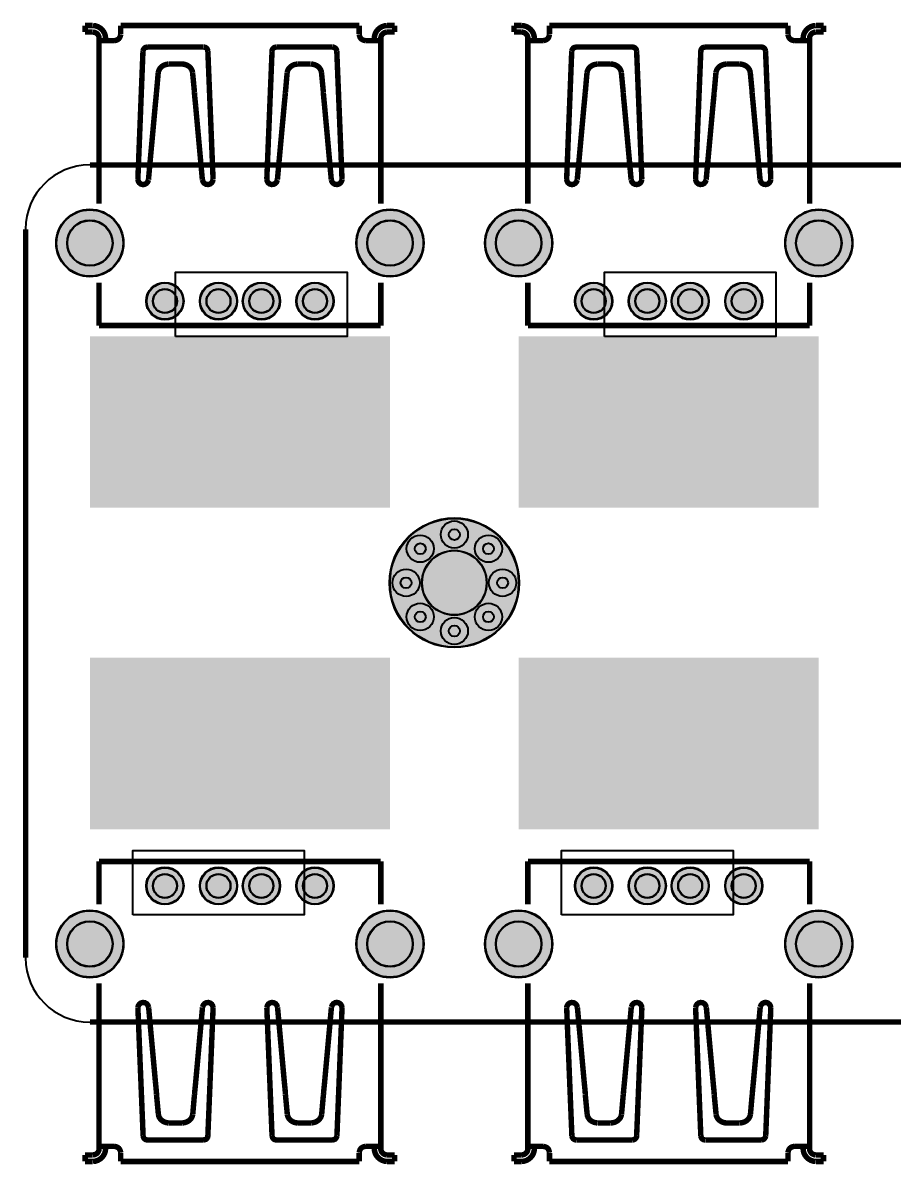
# Model space of a CAD drawing. Header units: millimetres. Extents: x 0 to 100, y -7 to 47.
# Drawn here: x -0.1 to 40.4, y -6.6 to 46.6 of the extents above; entities that cross this region are included whole.
import ezdxf

# ---------------------------------------------------------------- set-up
doc = ezdxf.new("R2010")
doc.units = ezdxf.units.MM
for name, color, linetype, true_color in [('BoardOutLine', 7, 'Continuous', 0xff00ff), ('BottomLayer', 7, 'Continuous', 0x0000ff), ('BottomSolderMaskLayer', 7, 'Continuous', 0xaa00ff), ('Multi-Layer', 7, 'Continuous', 0xc0c0c0), ('TopSilkLayer', 7, 'Continuous', 0xffcc00), ('TopSolderMaskLayer', 7, 'Continuous', 0x800080)]:
    doc.layers.add(name, color=color, linetype=linetype, true_color=true_color)

msp = doc.modelspace()

# ---------------------------------------------------------------- hatches: boundary and pattern name
at = {"layer": 'BottomSolderMaskLayer'}
for points in [[(1.425, 36.355, 1), (4.575, 36.355, 1)], [(15.425, 36.355, 1), (18.575, 36.355, 1)], [(21.425, 36.355, 1), (24.575, 36.355, 1)], [(35.425, 36.355, 1), (38.575, 36.355, 1)], [(5.625, 33.645, 1), (7.376, 33.645, 1)], [(8.125, 33.645, 1), (9.875, 33.645, 1)], [(10.125, 33.645, 1), (11.875, 33.645, 1)], [(12.625, 33.645, 1), (14.375, 33.645, 1)], [(25.625, 33.645, 1), (27.375, 33.645, 1)], [(28.125, 33.645, 1), (29.875, 33.645, 1)], [(30.125, 33.645, 1), (31.875, 33.645, 1)], [(32.625, 33.645, 1), (34.375, 33.645, 1)], [(16.975, 20.5, 1), (23.025, 20.5, 1)], [(19.365, 22.75, 1), (20.635, 22.75, 1)], [(17.774, 22.091, 1), (19.044, 22.091, 1)], [(20.956, 22.091, 1), (22.226, 22.091, 1)], [(17.115, 20.5, 1), (18.385, 20.5, 1)], [(21.615, 20.5, 1), (22.885, 20.5, 1)], [(17.774, 18.909, 1), (19.044, 18.909, 1)], [(20.956, 18.909, 1), (22.226, 18.909, 1)], [(19.365, 18.25, 1), (20.635, 18.25, 1)], [(5.624, 6.355, 1), (7.375, 6.355, 1)], [(8.125, 6.355, 1), (9.875, 6.355, 1)], [(10.125, 6.355, 1), (11.875, 6.355, 1)], [(12.624, 6.355, 1), (14.375, 6.355, 1)], [(25.624, 6.355, 1), (27.375, 6.355, 1)], [(28.125, 6.355, 1), (29.875, 6.355, 1)], [(30.125, 6.355, 1), (31.875, 6.355, 1)], [(32.624, 6.355, 1), (34.375, 6.355, 1)], [(1.425, 3.645, 1), (4.575, 3.645, 1)], [(15.425, 3.645, 1), (18.575, 3.645, 1)], [(21.425, 3.645, 1), (24.575, 3.645, 1)], [(35.425, 3.645, 1), (38.575, 3.645, 1)]]:
    msp.add_hatch(color=256, dxfattribs=at).paths.add_polyline_path(points)
at = {"layer": 'Multi-Layer'}
for points in [[(1.45, 36.355, 1), (4.55, 36.355, 1)], [(15.45, 36.355, 1), (18.55, 36.355, 1)], [(21.45, 36.355, 1), (24.55, 36.355, 1)], [(35.45, 36.355, 1), (38.55, 36.355, 1)], [(5.65, 33.645, 1), (7.35, 33.645, 1)], [(8.15, 33.645, 1), (9.85, 33.645, 1)], [(10.15, 33.645, 1), (11.85, 33.645, 1)], [(12.65, 33.645, 1), (14.35, 33.645, 1)], [(25.65, 33.645, 1), (27.35, 33.645, 1)], [(28.15, 33.645, 1), (29.85, 33.645, 1)], [(30.15, 33.645, 1), (31.85, 33.645, 1)], [(32.65, 33.645, 1), (34.35, 33.645, 1)], [(17, 20.5, 1), (23, 20.5, 1)], [(19.365, 22.75, 1), (20.635, 22.75, 1)], [(17.774, 22.091, 1), (19.044, 22.091, 1)], [(20.956, 22.091, 1), (22.226, 22.091, 1)], [(17.115, 20.5, 1), (18.385, 20.5, 1)], [(21.615, 20.5, 1), (22.885, 20.5, 1)], [(17.774, 18.909, 1), (19.044, 18.909, 1)], [(20.956, 18.909, 1), (22.226, 18.909, 1)], [(19.365, 18.25, 1), (20.635, 18.25, 1)], [(5.65, 6.355, 1), (7.35, 6.355, 1)], [(8.15, 6.355, 1), (9.85, 6.355, 1)], [(10.15, 6.355, 1), (11.85, 6.355, 1)], [(12.65, 6.355, 1), (14.35, 6.355, 1)], [(25.65, 6.355, 1), (27.35, 6.355, 1)], [(28.15, 6.355, 1), (29.85, 6.355, 1)], [(30.15, 6.355, 1), (31.85, 6.355, 1)], [(32.65, 6.355, 1), (34.35, 6.355, 1)], [(1.45, 3.645, 1), (4.55, 3.645, 1)], [(15.45, 3.645, 1), (18.55, 3.645, 1)], [(21.45, 3.645, 1), (24.55, 3.645, 1)], [(35.45, 3.645, 1), (38.55, 3.645, 1)]]:
    msp.add_hatch(color=256, dxfattribs=at).paths.add_polyline_path(points)
at = {"layer": 'TopSilkLayer'}
for points in [[(3, 24), (3, 32), (17, 32), (17, 24)], [(23, 24), (23, 32), (37, 32), (37, 24)], [(3, 9), (3, 17), (17, 17), (17, 9)], [(23, 9), (23, 17), (37, 17), (37, 9)]]:
    msp.add_hatch(color=256, dxfattribs=at).paths.add_polyline_path(points)
at = {"layer": 'TopSolderMaskLayer'}
for points in [[(1.425, 36.355, 1), (4.575, 36.355, 1)], [(15.425, 36.355, 1), (18.575, 36.355, 1)], [(21.425, 36.355, 1), (24.575, 36.355, 1)], [(35.425, 36.355, 1), (38.575, 36.355, 1)], [(5.625, 33.645, 1), (7.376, 33.645, 1)], [(8.125, 33.645, 1), (9.875, 33.645, 1)], [(10.125, 33.645, 1), (11.875, 33.645, 1)], [(12.625, 33.645, 1), (14.375, 33.645, 1)], [(25.625, 33.645, 1), (27.375, 33.645, 1)], [(28.125, 33.645, 1), (29.875, 33.645, 1)], [(30.125, 33.645, 1), (31.875, 33.645, 1)], [(32.625, 33.645, 1), (34.375, 33.645, 1)], [(16.975, 20.5, 1), (23.025, 20.5, 1)], [(19.365, 22.75, 1), (20.635, 22.75, 1)], [(17.774, 22.091, 1), (19.044, 22.091, 1)], [(20.956, 22.091, 1), (22.226, 22.091, 1)], [(17.115, 20.5, 1), (18.385, 20.5, 1)], [(21.615, 20.5, 1), (22.885, 20.5, 1)], [(17.774, 18.909, 1), (19.044, 18.909, 1)], [(20.956, 18.909, 1), (22.226, 18.909, 1)], [(19.365, 18.25, 1), (20.635, 18.25, 1)], [(5.624, 6.355, 1), (7.375, 6.355, 1)], [(8.125, 6.355, 1), (9.875, 6.355, 1)], [(10.125, 6.355, 1), (11.875, 6.355, 1)], [(12.624, 6.355, 1), (14.375, 6.355, 1)], [(25.624, 6.355, 1), (27.375, 6.355, 1)], [(28.125, 6.355, 1), (29.875, 6.355, 1)], [(30.125, 6.355, 1), (31.875, 6.355, 1)], [(32.624, 6.355, 1), (34.375, 6.355, 1)], [(1.425, 3.645, 1), (4.575, 3.645, 1)], [(15.425, 3.645, 1), (18.575, 3.645, 1)], [(21.425, 3.645, 1), (24.575, 3.645, 1)], [(35.425, 3.645, 1), (38.575, 3.645, 1)]]:
    msp.add_hatch(color=256, dxfattribs=at).paths.add_polyline_path(points)

# ---------------------------------------------------------------- linework, layer by layer
at = {"layer": 'BoardOutLine', "const_width": 0.254}
for points in [[(3, 40), (97, 40)], [(0, 3), (0, 37)], [(97, 0), (3, 0)]]:
    msp.add_lwpolyline(points, dxfattribs=at)
at = {"layer": 'BoardOutLine'}
for centre, start, end in [((3, 37), 90, 180), ((3, 3), 180, 270)]:
    msp.add_arc(centre, 3, start, end, dxfattribs=at)
at = {"layer": 'BottomLayer'}
for points in [[(7, 32), (7, 35), (15, 35), (15, 32)], [(27, 32), (27, 35), (35, 35), (35, 32)], [(5, 5), (5, 8), (13, 8), (13, 5)], [(25, 5), (25, 8), (33, 8), (33, 5)]]:
    msp.add_lwpolyline(points, close=True, dxfattribs=at)
at = {"layer": 'BottomSolderMaskLayer'}
for centre, radius in [((3, 36.355), 1.575), ((17, 36.355), 1.575), ((23, 36.355), 1.575), ((37, 36.355), 1.575), ((3, 36.355), 1.067), ((17, 36.355), 1.067), ((23, 36.355), 1.067), ((37, 36.355), 1.067), ((6.5, 33.645), 0.875), ((6.5, 33.645), 0.566), ((9, 33.645), 0.875), ((9, 33.645), 0.566), ((11, 33.645), 0.875), ((11, 33.645), 0.566), ((13.5, 33.645), 0.875), ((13.5, 33.645), 0.566), ((26.5, 33.645), 0.875), ((26.5, 33.645), 0.566), ((29, 33.645), 0.875), ((29, 33.645), 0.566), ((31, 33.645), 0.875), ((31, 33.645), 0.566), ((33.5, 33.645), 0.875), ((33.5, 33.645), 0.566), ((20, 20.5), 3.025), ((20, 22.75), 0.635), ((20, 22.75), 0.254), ((18.409, 22.091), 0.635), ((21.591, 22.091), 0.635), ((18.409, 22.091), 0.254), ((20, 20.5), 1.513), ((21.591, 22.091), 0.254), ((17.75, 20.5), 0.635), ((22.25, 20.5), 0.635), ((17.75, 20.5), 0.254), ((22.25, 20.5), 0.254), ((18.409, 18.909), 0.635), ((21.591, 18.909), 0.635), ((18.409, 18.909), 0.254), ((20, 18.25), 0.635), ((21.591, 18.909), 0.254), ((20, 18.25), 0.254), ((6.5, 6.355), 0.875), ((9, 6.355), 0.875), ((11, 6.355), 0.875), ((13.5, 6.355), 0.875), ((26.5, 6.355), 0.875), ((29, 6.355), 0.875), ((31, 6.355), 0.875), ((33.5, 6.355), 0.875), ((6.5, 6.355), 0.566), ((9, 6.355), 0.566), ((11, 6.355), 0.566), ((13.5, 6.355), 0.566), ((26.5, 6.355), 0.566), ((29, 6.355), 0.566), ((31, 6.355), 0.566), ((33.5, 6.355), 0.566), ((3, 3.645), 1.575), ((17, 3.645), 1.575), ((23, 3.645), 1.575), ((37, 3.645), 1.575), ((3, 3.645), 1.067), ((17, 3.645), 1.067), ((23, 3.645), 1.067), ((37, 3.645), 1.067)]:
    msp.add_circle(centre, radius, dxfattribs=at)
at = {"layer": 'Multi-Layer'}
for centre, radius in [((3, 36.355), 1.55), ((17, 36.355), 1.55), ((23, 36.355), 1.55), ((37, 36.355), 1.55), ((3, 36.355), 1.05), ((17, 36.355), 1.05), ((23, 36.355), 1.05), ((37, 36.355), 1.05), ((6.5, 33.645), 0.85), ((6.5, 33.645), 0.55), ((9, 33.645), 0.85), ((9, 33.645), 0.55), ((11, 33.645), 0.85), ((11, 33.645), 0.55), ((13.5, 33.645), 0.85), ((13.5, 33.645), 0.55), ((26.5, 33.645), 0.85), ((26.5, 33.645), 0.55), ((29, 33.645), 0.85), ((29, 33.645), 0.55), ((31, 33.645), 0.85), ((31, 33.645), 0.55), ((33.5, 33.645), 0.85), ((33.5, 33.645), 0.55), ((20, 20.5), 3), ((20, 22.75), 0.635), ((20, 22.75), 0.254), ((18.409, 22.091), 0.635), ((21.591, 22.091), 0.635), ((18.409, 22.091), 0.254), ((20, 20.5), 1.5), ((21.591, 22.091), 0.254), ((17.75, 20.5), 0.635), ((22.25, 20.5), 0.635), ((17.75, 20.5), 0.254), ((22.25, 20.5), 0.254), ((18.409, 18.909), 0.635), ((21.591, 18.909), 0.635), ((18.409, 18.909), 0.254), ((20, 18.25), 0.635), ((21.591, 18.909), 0.254), ((20, 18.25), 0.254), ((6.5, 6.355), 0.85), ((9, 6.355), 0.85), ((11, 6.355), 0.85), ((13.5, 6.355), 0.85), ((26.5, 6.355), 0.85), ((29, 6.355), 0.85), ((31, 6.355), 0.85), ((33.5, 6.355), 0.85), ((6.5, 6.355), 0.55), ((9, 6.355), 0.55), ((11, 6.355), 0.55), ((13.5, 6.355), 0.55), ((26.5, 6.355), 0.55), ((29, 6.355), 0.55), ((31, 6.355), 0.55), ((33.5, 6.355), 0.55), ((3, 3.645), 1.55), ((17, 3.645), 1.55), ((23, 3.645), 1.55), ((37, 3.645), 1.55), ((3, 3.645), 1.05), ((17, 3.645), 1.05), ((23, 3.645), 1.05), ((37, 3.645), 1.05)]:
    msp.add_circle(centre, radius, dxfattribs=at)
at = {"layer": 'TopSilkLayer', "const_width": 0.254}
for points in [[(3.134, 46.505), (2.779, 46.505)], [(2.779, 46.505), (2.779, 46.202)], [(3.733, 45.9), (3.722, 46.016), (3.69, 46.125), (3.638, 46.225), (3.564, 46.319), (3.48, 46.391), (3.376, 46.452), (3.259, 46.491), (3.144, 46.505)], [(4.437, 46.505), (10, 46.505)], [(4.437, 46.505), (4.437, 46.104)], [(15.563, 46.505), (10, 46.505)], [(15.563, 46.505), (15.563, 46.104)], [(16.267, 45.9), (16.278, 46.016), (16.31, 46.125), (16.362, 46.225), (16.436, 46.319), (16.52, 46.391), (16.624, 46.452), (16.741, 46.491), (16.856, 46.505)], [(16.866, 46.505), (17.221, 46.505)], [(17.221, 46.505), (17.221, 46.202)], [(23.134, 46.505), (22.779, 46.505)], [(22.779, 46.505), (22.779, 46.202)], [(23.733, 45.9), (23.722, 46.016), (23.69, 46.125), (23.638, 46.225), (23.564, 46.319), (23.48, 46.391), (23.376, 46.452), (23.259, 46.491), (23.144, 46.505)], [(24.437, 46.505), (30, 46.505)], [(24.437, 46.505), (24.437, 46.104)], [(35.563, 46.505), (30, 46.505)], [(35.563, 46.505), (35.563, 46.104)], [(36.267, 45.9), (36.278, 46.016), (36.31, 46.125), (36.362, 46.225), (36.436, 46.319), (36.52, 46.391), (36.624, 46.452), (36.741, 46.491), (36.856, 46.505)], [(36.866, 46.505), (37.221, 46.505)], [(37.221, 46.505), (37.221, 46.202)], [(2.779, 46.202), (3.134, 46.202)], [(3.43, 45.9), (3.427, 45.959), (3.413, 46.009), (3.387, 46.062), (3.35, 46.109), (3.308, 46.145), (3.255, 46.174), (3.201, 46.193), (3.139, 46.202)], [(3.43, 45.9), (3.43, 38.2)], [(3.43, 45.801), (4.134, 45.801)], [(3.733, 45.801), (3.733, 45.9)], [(4.134, 45.801), (4.201, 45.811), (4.256, 45.828), (4.3, 45.851), (4.346, 45.886), (4.38, 45.926), (4.408, 45.978), (4.426, 46.032), (4.437, 46.098)], [(15.866, 45.801), (15.799, 45.811), (15.744, 45.828), (15.696, 45.853), (15.654, 45.886), (15.62, 45.926), (15.592, 45.978), (15.572, 46.037), (15.563, 46.098)], [(16.57, 45.801), (15.866, 45.801)], [(16.267, 45.801), (16.267, 45.9)], [(16.57, 45.9), (16.573, 45.954), (16.586, 46.009), (16.613, 46.062), (16.65, 46.109), (16.692, 46.145), (16.745, 46.174), (16.799, 46.193), (16.861, 46.202)], [(16.57, 45.9), (16.57, 38.2)], [(17.221, 46.202), (16.866, 46.202)], [(22.779, 46.202), (23.134, 46.202)], [(23.43, 45.9), (23.427, 45.959), (23.413, 46.009), (23.387, 46.062), (23.35, 46.109), (23.308, 46.145), (23.255, 46.174), (23.201, 46.193), (23.139, 46.202)], [(23.43, 45.9), (23.43, 38.2)], [(23.43, 45.801), (24.134, 45.801)], [(23.733, 45.801), (23.733, 45.9)], [(24.134, 45.801), (24.201, 45.811), (24.256, 45.828), (24.3, 45.851), (24.346, 45.886), (24.38, 45.926), (24.408, 45.978), (24.426, 46.032), (24.437, 46.098)], [(35.866, 45.801), (35.799, 45.811), (35.744, 45.828), (35.696, 45.853), (35.654, 45.886), (35.62, 45.926), (35.592, 45.978), (35.572, 46.037), (35.563, 46.098)], [(36.57, 45.801), (35.866, 45.801)], [(36.267, 45.801), (36.267, 45.9)], [(36.57, 45.9), (36.573, 45.954), (36.586, 46.009), (36.613, 46.062), (36.65, 46.109), (36.692, 46.145), (36.745, 46.174), (36.799, 46.193), (36.861, 46.202)], [(36.57, 45.9), (36.57, 38.2)], [(37.221, 46.202), (36.866, 46.202)], [(5.239, 39.347), (5.476, 45.308)], [(5.681, 45.499), (5.621, 45.492), (5.562, 45.466), (5.523, 45.419), (5.49, 45.367), (5.476, 45.308)], [(5.681, 45.499), (8.299, 45.499)], [(8.503, 45.308), (8.496, 45.349), (8.482, 45.387), (8.462, 45.422), (8.436, 45.451), (8.407, 45.473), (8.375, 45.489), (8.339, 45.497), (8.303, 45.499)], [(8.503, 45.308), (8.746, 39.347)], [(11.497, 45.308), (11.253, 39.347)], [(11.694, 45.499), (11.635, 45.492), (11.576, 45.466), (11.536, 45.419), (11.503, 45.367), (11.497, 45.308)], [(14.313, 45.499), (11.694, 45.499)], [(14.517, 45.308), (14.509, 45.352), (14.494, 45.39), (14.474, 45.424), (14.449, 45.451), (14.421, 45.473), (14.389, 45.489), (14.352, 45.497), (14.316, 45.499)], [(14.76, 39.347), (14.517, 45.308)], [(25.239, 39.347), (25.476, 45.308)], [(25.681, 45.499), (25.621, 45.492), (25.562, 45.466), (25.523, 45.419), (25.49, 45.367), (25.476, 45.308)], [(25.681, 45.499), (28.299, 45.499)], [(28.503, 45.308), (28.496, 45.349), (28.482, 45.387), (28.462, 45.422), (28.436, 45.451), (28.407, 45.473), (28.375, 45.489), (28.339, 45.497), (28.303, 45.499)], [(28.503, 45.308), (28.746, 39.347)], [(31.497, 45.308), (31.253, 39.347)], [(31.694, 45.499), (31.635, 45.492), (31.576, 45.466), (31.536, 45.419), (31.503, 45.367), (31.497, 45.308)], [(34.313, 45.499), (31.694, 45.499)], [(34.517, 45.308), (34.509, 45.352), (34.494, 45.39), (34.474, 45.424), (34.449, 45.451), (34.421, 45.473), (34.389, 45.489), (34.352, 45.497), (34.316, 45.499)], [(34.76, 39.347), (34.517, 45.308)], [(6.187, 44.295), (6.203, 44.374), (6.236, 44.453), (6.282, 44.522), (6.341, 44.581), (6.415, 44.634), (6.497, 44.673), (6.587, 44.698), (6.68, 44.709)], [(7.293, 44.709), (6.687, 44.709)], [(7.293, 44.709), (7.379, 44.702), (7.476, 44.677), (7.56, 44.639), (7.636, 44.588), (7.695, 44.529), (7.742, 44.46), (7.776, 44.382), (7.792, 44.302)], [(12.701, 44.709), (12.607, 44.699), (12.518, 44.675), (12.434, 44.637), (12.365, 44.59), (12.301, 44.527), (12.253, 44.459), (12.221, 44.388), (12.202, 44.302)], [(12.701, 44.709), (13.306, 44.709)], [(13.806, 44.295), (13.791, 44.375), (13.759, 44.454), (13.713, 44.523), (13.655, 44.583), (13.58, 44.635), (13.496, 44.674), (13.407, 44.699), (13.313, 44.709)], [(26.187, 44.295), (26.203, 44.374), (26.236, 44.453), (26.282, 44.522), (26.341, 44.581), (26.415, 44.634), (26.497, 44.673), (26.587, 44.698), (26.68, 44.709)], [(27.293, 44.709), (26.687, 44.709)], [(27.293, 44.709), (27.379, 44.702), (27.476, 44.677), (27.56, 44.639), (27.636, 44.588), (27.695, 44.529), (27.742, 44.46), (27.776, 44.382), (27.792, 44.302)], [(32.701, 44.709), (32.607, 44.699), (32.518, 44.675), (32.434, 44.637), (32.365, 44.59), (32.301, 44.527), (32.253, 44.459), (32.221, 44.388), (32.202, 44.302)], [(32.701, 44.709), (33.306, 44.709)], [(33.806, 44.295), (33.791, 44.375), (33.759, 44.454), (33.713, 44.523), (33.654, 44.583), (33.58, 44.635), (33.496, 44.674), (33.407, 44.699), (33.313, 44.709)], [(6.108, 43.393), (6.187, 44.295)], [(7.878, 43.393), (7.792, 44.295)], [(12.122, 43.393), (12.201, 44.295)], [(13.806, 44.295), (13.892, 43.393)], [(26.108, 43.393), (26.187, 44.295)], [(27.878, 43.393), (27.792, 44.295)], [(32.122, 43.393), (32.201, 44.295)], [(33.806, 44.295), (33.892, 43.393)], [(6.049, 42.781), (6.082, 43.117)], [(6.082, 43.117), (6.095, 43.255)], [(6.102, 43.347), (6.095, 43.255)], [(6.108, 43.393), (6.102, 43.347)], [(7.878, 43.393), (7.878, 43.347)], [(7.878, 43.347), (7.885, 43.255)], [(7.898, 43.117), (7.885, 43.255)], [(7.931, 42.781), (7.898, 43.117)], [(12.063, 42.781), (12.096, 43.117)], [(12.096, 43.117), (12.109, 43.255)], [(12.115, 43.347), (12.109, 43.255)], [(12.122, 43.393), (12.115, 43.347)], [(13.892, 43.393), (13.892, 43.347)], [(13.892, 43.347), (13.898, 43.255)], [(13.911, 43.117), (13.898, 43.255)], [(13.944, 42.781), (13.911, 43.117)], [(26.049, 42.781), (26.082, 43.117)], [(26.082, 43.117), (26.095, 43.255)], [(26.102, 43.347), (26.095, 43.255)], [(26.108, 43.393), (26.102, 43.347)], [(27.878, 43.393), (27.878, 43.347)], [(27.878, 43.347), (27.885, 43.255)], [(27.898, 43.117), (27.885, 43.255)], [(27.931, 42.781), (27.898, 43.117)], [(32.063, 42.781), (32.096, 43.117)], [(32.096, 43.117), (32.109, 43.255)], [(32.115, 43.347), (32.109, 43.255)], [(32.122, 43.393), (32.115, 43.347)], [(33.892, 43.393), (33.892, 43.347)], [(33.892, 43.347), (33.898, 43.255)], [(33.911, 43.117), (33.898, 43.255)], [(33.944, 42.781), (33.911, 43.117)], [(6.049, 42.781), (5.733, 39.314)], [(7.931, 42.781), (8.246, 39.314)], [(12.063, 42.781), (11.747, 39.314)], [(13.944, 42.781), (14.26, 39.314)], [(26.049, 42.781), (25.733, 39.314)], [(27.931, 42.781), (28.246, 39.314)], [(32.063, 42.781), (31.747, 39.314)], [(33.944, 42.781), (34.26, 39.314)], [(5.239, 39.347), (5.254, 39.25), (5.299, 39.17), (5.372, 39.113), (5.417, 39.095), (5.466, 39.087), (5.515, 39.088), (5.563, 39.099), (5.639, 39.141), (5.699, 39.212), (5.731, 39.304)], [(8.246, 39.314), (8.28, 39.213), (8.339, 39.142), (8.421, 39.098), (8.512, 39.087), (8.601, 39.108), (8.677, 39.163), (8.726, 39.241), (8.746, 39.337)], [(11.253, 39.347), (11.269, 39.251), (11.314, 39.17), (11.387, 39.113), (11.475, 39.088), (11.565, 39.095), (11.648, 39.136), (11.709, 39.205), (11.745, 39.304)], [(14.26, 39.314), (14.291, 39.218), (14.349, 39.145), (14.432, 39.099), (14.524, 39.087), (14.614, 39.108), (14.69, 39.161), (14.74, 39.237), (14.754, 39.284), (14.76, 39.337)], [(25.239, 39.347), (25.254, 39.25), (25.299, 39.17), (25.372, 39.113), (25.417, 39.095), (25.466, 39.087), (25.515, 39.088), (25.563, 39.099), (25.639, 39.141), (25.699, 39.212), (25.731, 39.304)], [(28.246, 39.314), (28.28, 39.213), (28.339, 39.142), (28.421, 39.098), (28.512, 39.087), (28.601, 39.108), (28.677, 39.163), (28.726, 39.241), (28.746, 39.337)], [(31.253, 39.347), (31.269, 39.251), (31.314, 39.17), (31.387, 39.113), (31.475, 39.088), (31.565, 39.095), (31.648, 39.136), (31.709, 39.205), (31.745, 39.304)], [(34.26, 39.314), (34.291, 39.218), (34.349, 39.145), (34.432, 39.099), (34.524, 39.087), (34.614, 39.108), (34.69, 39.161), (34.74, 39.237), (34.754, 39.284), (34.76, 39.337)], [(3.43, 34.504), (3.43, 32.505)], [(16.57, 34.505), (16.57, 32.506)], [(23.43, 34.504), (23.43, 32.505)], [(36.57, 34.505), (36.57, 32.506)], [(16.57, 32.505), (3.43, 32.505)], [(36.57, 32.505), (23.43, 32.505)], [(3.43, 7.495), (16.57, 7.495)], [(3.43, 5.495), (3.43, 7.494)], [(16.57, 5.496), (16.57, 7.495)], [(23.43, 7.495), (36.57, 7.495)], [(23.43, 5.495), (23.43, 7.494)], [(36.57, 5.496), (36.57, 7.495)], [(3.43, -5.9), (3.43, 1.8)], [(16.57, -5.9), (16.57, 1.8)], [(23.43, -5.9), (23.43, 1.8)], [(36.57, -5.9), (36.57, 1.8)], [(5.74, 0.686), (5.709, 0.782), (5.651, 0.855), (5.568, 0.901), (5.476, 0.913), (5.386, 0.892), (5.31, 0.839), (5.26, 0.763), (5.246, 0.716), (5.24, 0.663)], [(5.24, 0.653), (5.483, -5.308)], [(6.056, -2.781), (5.74, 0.686)], [(7.937, -2.781), (8.253, 0.686)], [(8.747, 0.653), (8.731, 0.749), (8.686, 0.83), (8.613, 0.887), (8.525, 0.912), (8.435, 0.905), (8.352, 0.863), (8.291, 0.795), (8.255, 0.696)], [(8.503, -5.308), (8.747, 0.653)], [(11.754, 0.686), (11.72, 0.787), (11.661, 0.858), (11.579, 0.902), (11.488, 0.913), (11.399, 0.892), (11.323, 0.837), (11.274, 0.759), (11.254, 0.663)], [(11.497, -5.308), (11.254, 0.653)], [(12.069, -2.781), (11.754, 0.686)], [(13.951, -2.781), (14.267, 0.686)], [(14.761, 0.653), (14.746, 0.75), (14.701, 0.83), (14.628, 0.887), (14.583, 0.905), (14.534, 0.913), (14.485, 0.912), (14.437, 0.901), (14.361, 0.859), (14.301, 0.788), (14.269, 0.696)], [(14.761, 0.653), (14.524, -5.308)], [(25.74, 0.686), (25.709, 0.782), (25.651, 0.855), (25.568, 0.901), (25.476, 0.913), (25.386, 0.892), (25.31, 0.839), (25.26, 0.763), (25.246, 0.716), (25.24, 0.663)], [(25.24, 0.653), (25.483, -5.308)], [(26.056, -2.781), (25.74, 0.686)], [(27.937, -2.781), (28.253, 0.686)], [(28.747, 0.653), (28.731, 0.749), (28.686, 0.83), (28.613, 0.887), (28.525, 0.912), (28.435, 0.905), (28.352, 0.863), (28.291, 0.795), (28.255, 0.696)], [(28.503, -5.308), (28.747, 0.653)], [(31.754, 0.686), (31.72, 0.787), (31.661, 0.858), (31.579, 0.902), (31.488, 0.913), (31.399, 0.892), (31.323, 0.837), (31.274, 0.759), (31.254, 0.663)], [(31.497, -5.308), (31.254, 0.653)], [(32.069, -2.781), (31.754, 0.686)], [(33.951, -2.781), (34.267, 0.686)], [(34.761, 0.653), (34.746, 0.75), (34.701, 0.83), (34.628, 0.887), (34.583, 0.905), (34.534, 0.913), (34.485, 0.912), (34.437, 0.901), (34.361, 0.859), (34.301, 0.788), (34.269, 0.696)], [(34.761, 0.653), (34.524, -5.308)], [(6.056, -2.781), (6.089, -3.117)], [(7.937, -2.781), (7.904, -3.117)], [(12.069, -2.781), (12.102, -3.117)], [(13.951, -2.781), (13.918, -3.117)], [(26.056, -2.781), (26.089, -3.117)], [(27.937, -2.781), (27.904, -3.117)], [(32.069, -2.781), (32.102, -3.117)], [(33.951, -2.781), (33.918, -3.117)], [(6.089, -3.117), (6.102, -3.255)], [(6.108, -3.347), (6.102, -3.255)], [(7.885, -3.347), (7.891, -3.255)], [(7.904, -3.117), (7.891, -3.255)], [(12.102, -3.117), (12.115, -3.255)], [(12.122, -3.347), (12.115, -3.255)], [(13.898, -3.347), (13.905, -3.255)], [(13.918, -3.117), (13.905, -3.255)], [(26.089, -3.117), (26.102, -3.255)], [(26.108, -3.347), (26.102, -3.255)], [(27.885, -3.347), (27.891, -3.255)], [(27.904, -3.117), (27.891, -3.255)], [(32.102, -3.117), (32.115, -3.255)], [(32.122, -3.347), (32.115, -3.255)], [(33.898, -3.347), (33.905, -3.255)], [(33.918, -3.117), (33.905, -3.255)], [(6.108, -3.393), (6.108, -3.347)], [(6.194, -4.295), (6.108, -3.393)], [(7.878, -3.393), (7.799, -4.295)], [(7.878, -3.393), (7.885, -3.347)], [(12.122, -3.393), (12.122, -3.347)], [(12.122, -3.393), (12.208, -4.295)], [(13.892, -3.393), (13.813, -4.295)], [(13.892, -3.393), (13.898, -3.347)], [(26.108, -3.393), (26.108, -3.347)], [(26.194, -4.295), (26.108, -3.393)], [(27.878, -3.393), (27.799, -4.295)], [(27.878, -3.393), (27.885, -3.347)], [(32.122, -3.393), (32.122, -3.347)], [(32.122, -3.393), (32.208, -4.295)], [(33.892, -3.393), (33.813, -4.295)], [(33.892, -3.393), (33.898, -3.347)], [(6.194, -4.295), (6.209, -4.375), (6.241, -4.454), (6.287, -4.523), (6.346, -4.583), (6.42, -4.635), (6.504, -4.674), (6.593, -4.699), (6.687, -4.709)], [(7.299, -4.709), (7.393, -4.699), (7.482, -4.675), (7.566, -4.637), (7.635, -4.59), (7.699, -4.527), (7.747, -4.459), (7.779, -4.388), (7.798, -4.302)], [(12.707, -4.709), (12.621, -4.702), (12.524, -4.677), (12.44, -4.639), (12.364, -4.588), (12.305, -4.529), (12.258, -4.46), (12.224, -4.382), (12.208, -4.302)], [(13.813, -4.295), (13.797, -4.374), (13.764, -4.453), (13.718, -4.522), (13.659, -4.581), (13.585, -4.634), (13.503, -4.673), (13.413, -4.698), (13.32, -4.709)], [(26.194, -4.295), (26.209, -4.375), (26.241, -4.454), (26.287, -4.523), (26.345, -4.583), (26.42, -4.635), (26.504, -4.674), (26.593, -4.699), (26.687, -4.709)], [(27.299, -4.709), (27.393, -4.699), (27.482, -4.675), (27.566, -4.637), (27.635, -4.59), (27.699, -4.527), (27.747, -4.459), (27.779, -4.388), (27.798, -4.302)], [(32.707, -4.709), (32.621, -4.702), (32.524, -4.677), (32.44, -4.639), (32.364, -4.588), (32.305, -4.529), (32.258, -4.46), (32.224, -4.382), (32.208, -4.302)], [(33.813, -4.295), (33.797, -4.374), (33.764, -4.453), (33.718, -4.522), (33.659, -4.581), (33.585, -4.634), (33.503, -4.673), (33.413, -4.698), (33.32, -4.709)], [(7.299, -4.709), (6.694, -4.709)], [(12.707, -4.709), (13.313, -4.709)], [(27.299, -4.709), (26.694, -4.709)], [(32.707, -4.709), (33.313, -4.709)], [(5.483, -5.308), (5.491, -5.352), (5.506, -5.39), (5.526, -5.424), (5.551, -5.451), (5.579, -5.473), (5.611, -5.489), (5.648, -5.497), (5.684, -5.499)], [(8.306, -5.499), (8.365, -5.492), (8.424, -5.466), (8.464, -5.419), (8.497, -5.367), (8.503, -5.308)], [(11.497, -5.308), (11.504, -5.349), (11.518, -5.387), (11.538, -5.422), (11.564, -5.451), (11.593, -5.473), (11.625, -5.489), (11.661, -5.497), (11.697, -5.499)], [(14.319, -5.499), (14.379, -5.492), (14.438, -5.466), (14.477, -5.419), (14.51, -5.367), (14.524, -5.308)], [(25.483, -5.308), (25.491, -5.352), (25.506, -5.39), (25.526, -5.424), (25.551, -5.451), (25.579, -5.473), (25.611, -5.489), (25.648, -5.497), (25.684, -5.499)], [(28.306, -5.499), (28.365, -5.492), (28.424, -5.466), (28.464, -5.419), (28.497, -5.367), (28.503, -5.308)], [(31.497, -5.308), (31.504, -5.349), (31.518, -5.387), (31.538, -5.422), (31.564, -5.451), (31.593, -5.473), (31.625, -5.489), (31.661, -5.497), (31.697, -5.499)], [(34.319, -5.499), (34.379, -5.492), (34.438, -5.466), (34.477, -5.419), (34.51, -5.367), (34.524, -5.308)], [(3.43, -5.9), (3.427, -5.954), (3.414, -6.009), (3.387, -6.062), (3.35, -6.109), (3.308, -6.145), (3.255, -6.174), (3.201, -6.193), (3.139, -6.202)], [(3.733, -5.9), (3.722, -6.016), (3.69, -6.125), (3.638, -6.225), (3.564, -6.319), (3.48, -6.391), (3.376, -6.452), (3.259, -6.491), (3.144, -6.505)], [(3.43, -5.801), (4.134, -5.801)], [(3.733, -5.801), (3.733, -5.9)], [(4.134, -5.801), (4.201, -5.811), (4.256, -5.828), (4.304, -5.853), (4.346, -5.886), (4.38, -5.926), (4.408, -5.978), (4.428, -6.037), (4.437, -6.098)], [(5.687, -5.499), (8.306, -5.499)], [(14.319, -5.499), (11.701, -5.499)], [(15.866, -5.801), (15.799, -5.811), (15.744, -5.828), (15.7, -5.851), (15.654, -5.886), (15.62, -5.926), (15.592, -5.978), (15.574, -6.032), (15.563, -6.098)], [(16.57, -5.801), (15.866, -5.801)], [(16.267, -5.801), (16.267, -5.9)], [(16.267, -5.9), (16.278, -6.016), (16.31, -6.125), (16.362, -6.225), (16.436, -6.319), (16.52, -6.391), (16.624, -6.452), (16.741, -6.491), (16.856, -6.505)], [(16.57, -5.9), (16.573, -5.959), (16.587, -6.009), (16.613, -6.062), (16.65, -6.109), (16.692, -6.145), (16.745, -6.174), (16.799, -6.193), (16.861, -6.202)], [(23.43, -5.9), (23.427, -5.954), (23.414, -6.009), (23.387, -6.062), (23.35, -6.109), (23.308, -6.145), (23.255, -6.174), (23.201, -6.193), (23.139, -6.202)], [(23.733, -5.9), (23.722, -6.016), (23.69, -6.125), (23.638, -6.225), (23.564, -6.319), (23.48, -6.391), (23.376, -6.452), (23.259, -6.491), (23.144, -6.505)], [(23.43, -5.801), (24.134, -5.801)], [(23.733, -5.801), (23.733, -5.9)], [(24.134, -5.801), (24.201, -5.811), (24.256, -5.828), (24.304, -5.853), (24.346, -5.886), (24.38, -5.926), (24.408, -5.978), (24.428, -6.037), (24.437, -6.098)], [(25.687, -5.499), (28.306, -5.499)], [(34.319, -5.499), (31.701, -5.499)], [(35.866, -5.801), (35.799, -5.811), (35.744, -5.828), (35.7, -5.851), (35.654, -5.886), (35.62, -5.926), (35.592, -5.978), (35.574, -6.032), (35.563, -6.098)], [(36.57, -5.801), (35.866, -5.801)], [(36.267, -5.801), (36.267, -5.9)], [(36.267, -5.9), (36.278, -6.016), (36.31, -6.125), (36.362, -6.225), (36.436, -6.319), (36.52, -6.391), (36.624, -6.452), (36.741, -6.491), (36.856, -6.505)], [(36.57, -5.9), (36.573, -5.959), (36.587, -6.009), (36.613, -6.062), (36.65, -6.109), (36.692, -6.145), (36.745, -6.174), (36.799, -6.193), (36.861, -6.202)], [(2.779, -6.202), (3.134, -6.202)], [(2.779, -6.505), (2.779, -6.202)], [(3.134, -6.505), (2.779, -6.505)], [(4.437, -6.505), (4.437, -6.104)], [(4.437, -6.505), (10, -6.505)], [(15.563, -6.505), (10, -6.505)], [(15.563, -6.505), (15.563, -6.104)], [(17.221, -6.202), (16.866, -6.202)], [(16.866, -6.505), (17.221, -6.505)], [(17.221, -6.505), (17.221, -6.202)], [(22.779, -6.202), (23.134, -6.202)], [(22.779, -6.505), (22.779, -6.202)], [(23.134, -6.505), (22.779, -6.505)], [(24.437, -6.505), (24.437, -6.104)], [(24.437, -6.505), (30, -6.505)], [(35.563, -6.505), (30, -6.505)], [(35.563, -6.505), (35.563, -6.104)], [(37.221, -6.202), (36.866, -6.202)], [(36.866, -6.505), (37.221, -6.505)], [(37.221, -6.505), (37.221, -6.202)]]:
    msp.add_lwpolyline(points, dxfattribs=at)
at = {"layer": 'TopSolderMaskLayer'}
for centre, radius in [((3, 36.355), 1.575), ((17, 36.355), 1.575), ((23, 36.355), 1.575), ((37, 36.355), 1.575), ((3, 36.355), 1.067), ((17, 36.355), 1.067), ((23, 36.355), 1.067), ((37, 36.355), 1.067), ((6.5, 33.645), 0.875), ((6.5, 33.645), 0.566), ((9, 33.645), 0.875), ((9, 33.645), 0.566), ((11, 33.645), 0.875), ((11, 33.645), 0.566), ((13.5, 33.645), 0.875), ((13.5, 33.645), 0.566), ((26.5, 33.645), 0.875), ((26.5, 33.645), 0.566), ((29, 33.645), 0.875), ((29, 33.645), 0.566), ((31, 33.645), 0.875), ((31, 33.645), 0.566), ((33.5, 33.645), 0.875), ((33.5, 33.645), 0.566), ((20, 20.5), 3.025), ((20, 22.75), 0.635), ((20, 22.75), 0.254), ((18.409, 22.091), 0.635), ((21.591, 22.091), 0.635), ((18.409, 22.091), 0.254), ((20, 20.5), 1.513), ((21.591, 22.091), 0.254), ((17.75, 20.5), 0.635), ((22.25, 20.5), 0.635), ((17.75, 20.5), 0.254), ((22.25, 20.5), 0.254), ((18.409, 18.909), 0.635), ((21.591, 18.909), 0.635), ((18.409, 18.909), 0.254), ((20, 18.25), 0.635), ((21.591, 18.909), 0.254), ((20, 18.25), 0.254), ((6.5, 6.355), 0.875), ((9, 6.355), 0.875), ((11, 6.355), 0.875), ((13.5, 6.355), 0.875), ((26.5, 6.355), 0.875), ((29, 6.355), 0.875), ((31, 6.355), 0.875), ((33.5, 6.355), 0.875), ((6.5, 6.355), 0.566), ((9, 6.355), 0.566), ((11, 6.355), 0.566), ((13.5, 6.355), 0.566), ((26.5, 6.355), 0.566), ((29, 6.355), 0.566), ((31, 6.355), 0.566), ((33.5, 6.355), 0.566), ((3, 3.645), 1.575), ((17, 3.645), 1.575), ((23, 3.645), 1.575), ((37, 3.645), 1.575), ((3, 3.645), 1.067), ((17, 3.645), 1.067), ((23, 3.645), 1.067), ((37, 3.645), 1.067)]:
    msp.add_circle(centre, radius, dxfattribs=at)

doc.saveas('drawing.dxf')
